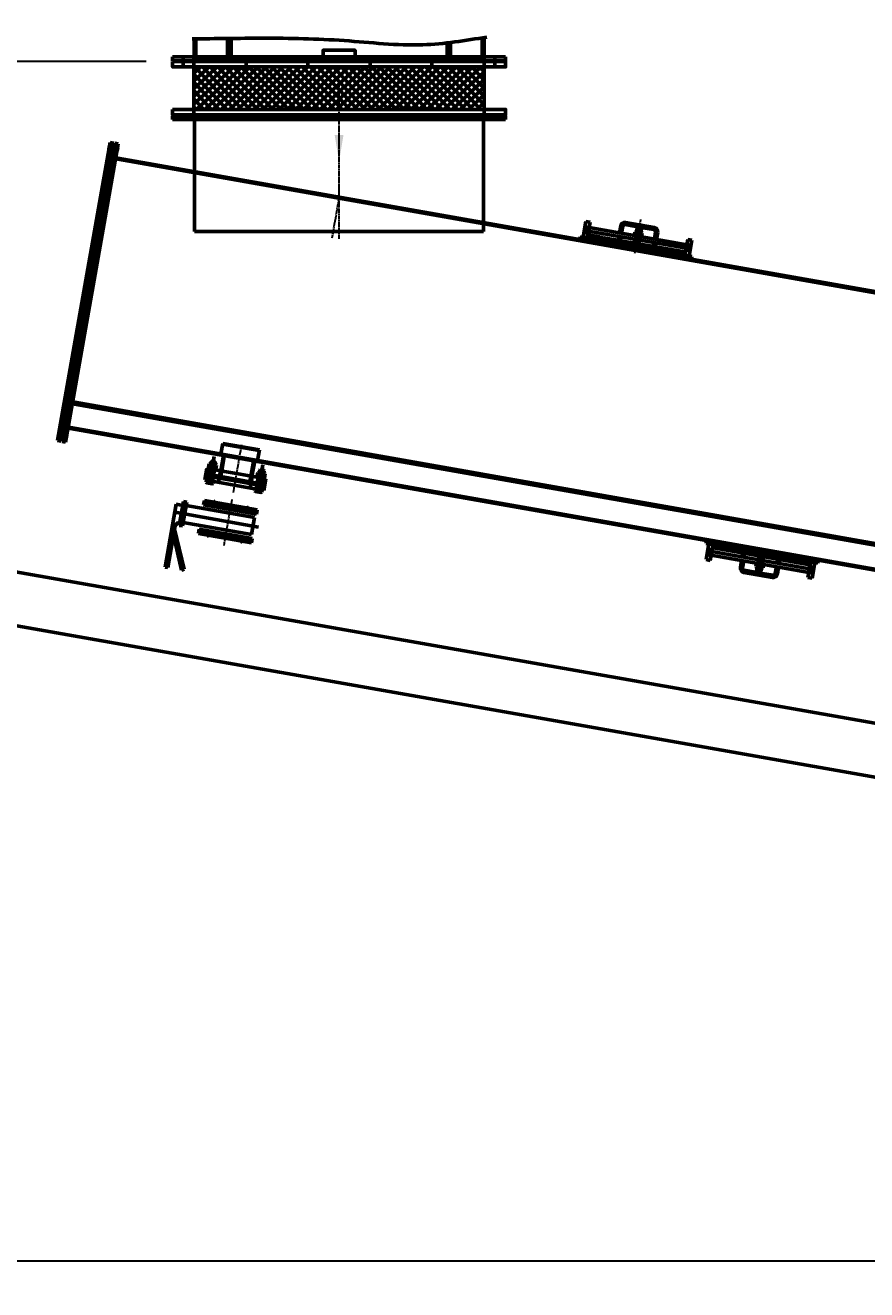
# Model space of a CAD drawing. Header units: millimetres. Extents: x -1263456 to 2767218, y -83310 to 50301.
# Drawn here: x 1086752 to 1089127, y -53810 to -50240 of the extents above; entities that cross this region are included whole.
import ezdxf

# ---------------------------------------------------------------- set-up
doc = ezdxf.new("R2010")
doc.units = ezdxf.units.MM
doc.linetypes.add('AM_ISO08W050', pattern=[18, 12, -1.5, 3, -1.5])
doc.linetypes.add('AUSGEZOGEN', pattern=[0])
doc.layers.get('Defpoints').update_dxf_attribs({"linetype": 'AUSGEZOGEN'})
for name, color, linetype, lineweight in [('AM_0', 7, 'Continuous', 50), ('AM_5', 3, 'Continuous', 25), ('AM_7', 4, 'AM_ISO08W050', 25), ('AM_8', 1, 'Continuous', 25)]:
    doc.layers.add(name, color=color, linetype=linetype, lineweight=lineweight)
doc.styles.get("Standard").update_dxf_attribs({"font": 'ISOCP.SHX', "width": 0.7})
doc.dimstyles.new('AM_ISO$0', dxfattribs={"dimtxt": 3.5, "dimasz": 3.5, "dimexe": 1, "dimexo": 1, "dimgap": 1.5, "dimtad": 1, "dimdsep": 46, "dimtxsty": 'Standard', "dimcen": 0, "dimclrd": 256, "dimclre": 256, "dimclrt": 2, "dimazin": 2, "dimtp": 0.1, "dimtm": 0.1, "dimtfac": 0.71, "dimtmove": 0, "dimatfit": 3, "dimfxl": 1, "dimlwd": -1, "dimlwe": -1, "dimarcsym": 1})

# ---------------------------------------------------------------- blocks, each defined once
blk = doc.blocks.new('A$C52475731')
at = {"layer": 'AM_0'}
h = blk.add_hatch(dxfattribs=at)
h.set_pattern_fill('_U', color=256, angle=43, style=0, pattern_type=0)
h.set_pattern_definition([(43, (-60588.5324, 9961.9685), (-0.68199836, 0.731353702), [])])
edge = h.paths.add_edge_path()
edge.add_line((454.4, 9341.8), (460.4, 9341.8))
edge.add_arc((460.4, 9340.8), 1, -90, 90, ccw=False)
edge.add_line((460.4, 9339.8), (454.4, 9339.8))
edge.add_arc((454.4, 9340.8), 1, -270, -90, ccw=False)
h = blk.add_hatch(dxfattribs=at)
h.set_pattern_fill('_U', color=256, scale=1.128, angle=133, style=0, pattern_type=0)
h.set_pattern_definition([(133, (-60588.5324, 9961.9685), (-0.824966975, -0.76929415), [])])
edge = h.paths.add_edge_path()
edge.add_line((454.4, 9341.8), (460.4, 9341.8))
edge.add_arc((460.4, 9340.8), 1, -90, 90, ccw=False)
edge.add_line((460.4, 9339.8), (454.4, 9339.8))
edge.add_arc((454.4, 9340.8), 1, -270, -90, ccw=False)
h = blk.add_hatch(dxfattribs=at)
h.set_pattern_fill('_U', color=256, angle=43, style=0, pattern_type=0)
h.set_pattern_definition([(133, (-69574.2736, 10275.7575), (0.731353702, 0.68199836), [])])
edge = h.paths.add_edge_path()
edge.add_line((492.5, 9341.8), (486.5, 9341.8))
edge.add_arc((486.5, 9340.8), 1, -270, -90)
edge.add_line((486.5, 9339.8), (492.5, 9339.8))
edge.add_arc((492.5, 9340.8), 1, -90, 90)
h = blk.add_hatch(dxfattribs=at)
h.set_pattern_fill('_U', color=256, scale=1.128, angle=133, style=0, pattern_type=0)
h.set_pattern_definition([(43, (-69574.2736, 10275.7575), (0.76929415, -0.824966975), [])])
edge = h.paths.add_edge_path()
edge.add_line((492.5, 9341.8), (486.5, 9341.8))
edge.add_arc((486.5, 9340.8), 1, -270, -90)
edge.add_line((486.5, 9339.8), (492.5, 9339.8))
edge.add_arc((492.5, 9340.8), 1, -90, 90)
h = blk.add_hatch(dxfattribs=at)
h.set_pattern_fill('ANSI37', color=256, scale=5, angle=-2, style=0)
h.set_pattern_definition([(43, (-1381184.496, 591712.53), (-10.82672397, 11.61024001), []), (133, (-1381184.496, 591712.53), (-11.61024001, -10.82672397), [])])
h.paths.add_polyline_path([(1323.4, 9324.8), (1323.4, 9204.8), (503.4, 9204.8), (503.4, 9324.8)])
h = blk.add_hatch(dxfattribs=at)
h.set_pattern_fill('_U', color=256, angle=43, style=0, pattern_type=0)
h.set_pattern_definition([(43, (-61467.9963, 9992.6801), (-0.68199836, 0.731353702), [])])
edge = h.paths.add_edge_path()
edge.add_line((1334.4, 9341.8), (1340.4, 9341.8))
edge.add_arc((1340.4, 9340.8), 1, 270, 450, ccw=False)
edge.add_line((1340.4, 9339.8), (1334.4, 9339.8))
edge.add_arc((1334.4, 9340.8), 1, 90, 270, ccw=False)
h = blk.add_hatch(dxfattribs=at)
h.set_pattern_fill('_U', color=256, scale=1.128, angle=133, style=0, pattern_type=0)
h.set_pattern_definition([(133, (-61467.9963, 9992.68), (-0.824966975, -0.76929415), [])])
edge = h.paths.add_edge_path()
edge.add_line((1334.4, 9341.8), (1340.4, 9341.8))
edge.add_arc((1340.4, 9340.8), 1, 270, 450, ccw=False)
edge.add_line((1340.4, 9339.8), (1334.4, 9339.8))
edge.add_arc((1334.4, 9340.8), 1, 90, 270, ccw=False)
h = blk.add_hatch(dxfattribs=at)
h.set_pattern_fill('_U', color=256, angle=43, style=0, pattern_type=0)
h.set_pattern_definition([(133, (-70453.7375, 10306.469), (0.731353702, 0.68199836), [])])
edge = h.paths.add_edge_path()
edge.add_line((1372.5, 9341.8), (1366.5, 9341.8))
edge.add_arc((1366.5, 9340.8), 1, 90, 270)
edge.add_line((1366.5, 9339.8), (1372.5, 9339.8))
edge.add_arc((1372.5, 9340.8), 1, 270, 450)
h = blk.add_hatch(dxfattribs=at)
h.set_pattern_fill('_U', color=256, scale=1.128, angle=133, style=0, pattern_type=0)
h.set_pattern_definition([(43, (-70453.7375, 10306.469), (0.76929415, -0.824966975), [])])
edge = h.paths.add_edge_path()
edge.add_line((1372.5, 9341.8), (1366.5, 9341.8))
edge.add_arc((1366.5, 9340.8), 1, 90, 270)
edge.add_line((1366.5, 9339.8), (1372.5, 9339.8))
edge.add_arc((1372.5, 9340.8), 1, 270, 450)
h = blk.add_hatch(color=256, dxfattribs=at)
h.paths.add_polyline_path([(1653.9, 8838), (1649, 8838.8), (1648.1, 8833.9)])
h.paths.add_polyline_path([(1658.9, 8837.1), (1653.9, 8838), (1658, 8832.2)])
h = blk.add_hatch(color=256, dxfattribs=at)
h.paths.add_polyline_path([(1752.4, 8820.6), (1747.5, 8821.5), (1746.6, 8816.5)])
h.paths.add_polyline_path([(1757.3, 8819.7), (1752.4, 8820.6), (1756.5, 8814.8)])
h = blk.add_hatch(color=256, dxfattribs=at)
h.paths.add_polyline_path([(1850.9, 8803.2), (1855.8, 8802.4), (1854.9, 8797.4)])
h.paths.add_polyline_path([(1846, 8804.1), (1850.9, 8803.2), (1845.1, 8799.2)])
for points in [[(564.7, 8099.7), (563.9, 8095.3), (559.5, 8096.1)], [(652.3, 8084.2), (651.6, 8079.8), (655.9, 8079.1)], [(546.8, 7998.3), (547.5, 8002.7), (543.2, 8003.4)], [(634.5, 7982.8), (635.2, 7987.2), (639.6, 7986.4)]]:
    blk.add_hatch(color=256, dxfattribs=at).paths.add_polyline_path(points)
h = blk.add_hatch(color=256, dxfattribs=at)
h.paths.add_polyline_path([(2008, 7966.3), (2003, 7967.2), (2003.9, 7972.1)])
h.paths.add_polyline_path([(2012.9, 7965.5), (2008, 7966.3), (2013.7, 7970.4)])
h = blk.add_hatch(color=256, dxfattribs=at)
h.paths.add_polyline_path([(2106.4, 7949), (2101.5, 7949.8), (2102.4, 7954.8)])
h.paths.add_polyline_path([(2111.4, 7948.1), (2106.4, 7949), (2112.2, 7953)])
h = blk.add_hatch(color=256, dxfattribs=at)
h.paths.add_polyline_path([(2204.9, 7931.6), (2209.8, 7930.7), (2210.7, 7935.7)])
h.paths.add_polyline_path([(2200, 7932.5), (2204.9, 7931.6), (2200.9, 7937.4)])
for p, q in [((504.4, 9403.9, -22.8), (504.4, 9353.8, -22.8)), ((509.4, 9404, -22.8), (509.4, 9353.8, -22.8)), ((598.4, 9405.2, -22.8), (598.4, 9353.8, -22.8)), ((608.4, 9405.3, -22.8), (608.4, 9353.8, -22.8)), ((1218.4, 9392.7, -22.8), (1218.4, 9353.8, -22.8)), ((1228.4, 9393.9, -22.8), (1228.4, 9353.8, -22.8)), ((1317.5, 9407.2, -22.8), (1317.5, 9353.8, -22.8)), ((1322.5, 9408, -22.8), (1322.5, 9353.8, -22.8)), ((1383.4, 9353.8, -22.8), (443.4, 9353.8, -22.8)), ((443.4, 9341.8, -22.8), (443.4, 9353.8, -22.8)), ((473.4, 9353.8, -22.8), (473.4, 9324.8, -22.8)), ((503.4, 9341.8, -22.8), (503.4, 9353.8, -22.8)), ((504.4, 9346.8, -22.8), (504.4, 9353.8, -22.8)), ((509.4, 9346.8, -22.8), (509.4, 9353.8, -22.8)), ((651.4, 9353.8, -22.8), (651.4, 9324.8, -22.8)), ((825.4, 9353.8, -22.8), (825.4, 9324.8, -22.8)), ((1001.4, 9353.8, -22.8), (1001.4, 9324.8, -22.8)), ((1175.4, 9353.8, -22.8), (1175.4, 9324.8, -22.8)), ((1317.5, 9346.8, -22.8), (1317.5, 9353.8, -22.8)), ((1322.5, 9346.8, -22.8), (1322.5, 9353.8, -22.8)), ((1323.4, 9341.8, -22.8), (1323.4, 9353.8, -22.8)), ((1353.4, 9353.8, -22.8), (1353.4, 9324.8, -22.8)), ((1383.4, 9341.8, -22.8), (1383.4, 9353.8, -22.8)), ((1383.4, 9341.8, -22.8), (443.4, 9341.8, -22.8)), ((1383.4, 9340.8, -22.8), (443.4, 9340.8, -22.8)), ((503.4, 9339.8, -22.8), (503.4, 9189.8, -22.8)), ((913.4, 9346.8, -22.8), (504.4, 9346.8, -22.8)), ((1322.5, 9346.8, -22.8), (913.4, 9346.8, -22.8)), ((1323.4, 9339.8, -22.8), (1323.4, 9189.8, -22.8)), ((443.4, 9186.8, 0.1), (1383.4, 9186.8, 0.1)), ((443.4, 9186.8, 0.1), (443.4, 9176.8, 0.1)), ((1383.4, 9176.8, 0.1), (443.4, 9176.8, 0.1)), ((505.4, 9186.8, 0.1), (505.4, 8860.6, 0.1)), ((1321.4, 9186.8, 0.1), (1321.4, 8870.6, 0.1)), ((1383.4, 9186.8, 0.1), (1383.4, 9176.8, 0.1)), ((119, 8269.9, 0.1), (267.4, 9111.9, 0.1)), ((128.8, 8268.1, 0.1), (277.3, 9110.1, 0.1)), ((131.8, 8267.6, 0.1), (280.2, 9109.6, 0.1)), ((141.6, 8265.9, 0.1), (290.1, 9107.9, 0.1)), ((277.3, 9110.1, 0.1), (267.4, 9111.9, 0.1)), ((290.1, 9107.9, 0.1), (280.2, 9109.6, 0.1)), ((259.9, 9098, 0.1), (292.4, 9092.2, 0.1)), ((272.7, 9067.1, 0.1), (2734.8, 8633, 0.1)), ((273.3, 9070.2, 0.1), (2735.3, 8636.1, 0.1)), ((1602.2, 8844, 0.1), (1610, 8888.4, 0.1)), ((1621.8, 8886.3, 0.1), (1610, 8888.4, 0.1)), ((1321.4, 8860.6, 0.1), (505.4, 8860.6, 0.1)), ((1321.4, 8870.6, 0.1), (1321.4, 8860.6, 0.1)), ((1604.8, 8858.8, 0.1), (1616.6, 8856.7, 0.1)), ((1608.4, 8873.4, 0.1), (1606.7, 8863.6, 0.1)), ((1617.5, 8861.6, 0.1), (1606.7, 8863.6, 0.1)), ((1607.4, 8873.6, 0.1), (1619.2, 8871.5, 0.1)), ((1607.4, 8873.6, 0.1), (1619.2, 8871.5, 0.1)), ((1616.6, 8856.7, 0.1), (1614, 8842, 0.1)), ((1617.5, 8861.6, 0.1), (1616.6, 8856.7, 0.1)), ((1619.2, 8871.5, 0.1), (1617.5, 8861.6, 0.1)), ((1893.2, 8813, 0.1), (1617.5, 8861.6, 0.1)), ((1619.2, 8871.5, 0.1), (1621.8, 8886.3, 0.1)), ((1619.2, 8871.5, 0.1), (1895, 8822.9, 0.1)), ((1708.4, 8876.1, 0.1), (1704.9, 8856.4, 0.1)), ((1711.3, 8875.6, 0.1), (1707.9, 8855.9, 0.1)), ((1714.3, 8875, 0.1), (1710.8, 8855.3, 0.1)), ((1751.4, 8874.6, 0.1), (1721.2, 8879.9, 0.1)), ((1751.9, 8877.5, 0.1), (1721.8, 8882.9, 0.1)), ((1803, 8871.6, 0.1), (1722.3, 8885.8, 0.1)), ((1748.6, 8858.8, 0.1), (1747, 8849.8, 0.1)), ((1748.6, 8858.8, 0.1), (1750.1, 8859.4, 0.1)), ((1763.2, 8881.5, 0.1), (1750, 8806.7, 0.1)), ((1767.8, 8856.3, 0.1), (1750.1, 8859.4, 0.1)), ((1752.1, 8878.4, 0.1), (1751, 8872.6, 0.1)), ((1751, 8872.6, 0.1), (1755.4, 8871.9, 0.1)), ((1752.1, 8878.4, 0.1), (1755, 8879.5, 0.1)), ((1753.7, 8857.9, 0.1), (1752.1, 8848.9, 0.1)), ((1755.1, 8870.1, 0.1), (1753.1, 8858.9, 0.1)), ((1756.1, 8870, 0.1), (1754.1, 8858.7, 0.1)), ((1770.1, 8876.9, 0.1), (1755, 8879.5, 0.1)), ((1755.1, 8870.1, 0.1), (1755.4, 8871.9, 0.1)), ((1755.1, 8870.1, 0.1), (1766.9, 8868.1, 0.1)), ((1755.4, 8871.9, 0.1), (1767.2, 8869.8, 0.1)), ((1767.2, 8869.8, 0.1), (1755.4, 8871.9, 0.1)), ((1756.1, 8870, 0.1), (1755.4, 8871.9, 0.1)), ((1757.2, 8877.5, 0.1), (1756.1, 8871.7, 0.1)), ((1764, 8856.1, 0.1), (1762.4, 8847.1, 0.1)), ((1765.8, 8868.2, 0.1), (1763.8, 8857, 0.1)), ((1766.9, 8868.1, 0.1), (1764.9, 8856.8, 0.1)), ((1765.8, 8868.2, 0.1), (1767.2, 8869.8, 0.1)), ((1767.4, 8875.7, 0.1), (1766.4, 8869.9, 0.1)), ((1766.9, 8868.1, 0.1), (1767.2, 8869.8, 0.1)), ((1767.2, 8869.8, 0.1), (1771.5, 8869, 0.1)), ((1769.1, 8855.2, 0.1), (1767.5, 8846.2, 0.1)), ((1769.1, 8855.2, 0.1), (1767.8, 8856.3, 0.1)), ((1772.5, 8874.8, 0.1), (1770.1, 8876.9, 0.1)), ((1772.5, 8874.8, 0.1), (1771.5, 8869, 0.1)), ((1802, 8865.7, 0.1), (1771.8, 8871, 0.1)), ((1802.5, 8868.6, 0.1), (1772.4, 8873.9, 0.1)), ((1803.4, 8839, 0.1), (1806.9, 8858.7, 0.1)), ((1806.3, 8838.5, 0.1), (1809.8, 8858.2, 0.1)), ((1809.3, 8838, 0.1), (1812.8, 8857.7, 0.1)), ((1913, 8781.1, 0.1), (1588, 8838.4, 0.1)), ((1592.9, 8837.5, 0.1), (1594.3, 8845.4, 0.1)), ((1647.1, 8828, 0.1), (1592.9, 8837.5, 0.1)), ((1594.3, 8845.4, 0.1), (1614, 8842, 0.1)), ((1628.8, 8839.3, 0.1), (1614, 8842, 0.1)), ((1616.5, 8844.6, 0.1), (1616, 8841.6, 0.1)), ((1616.4, 8843.7, 0.1), (1617.3, 8844.4, 0.1)), ((1618.3, 8841.2, 0.1), (1616.4, 8844, 0.1)), ((1616.5, 8844.6, 0.1), (1617.5, 8850.5, 0.1)), ((1616.5, 8844.6, 0.1), (1629.3, 8842.3, 0.1)), ((1658.9, 8837.1, 0.1), (1616.5, 8844.6, 0.1)), ((1617.5, 8850.5, 0.1), (1649.1, 8844.9, 0.1)), ((1618.3, 8841.2, 0.1), (1621.8, 8843.6, 0.1)), ((1622.8, 8840.4, 0.1), (1620.3, 8843.9, 0.1)), ((1622.7, 8840.4, 0.1), (1626.2, 8842.8, 0.1)), ((1627.2, 8839.6, 0.1), (1624.7, 8843.1, 0.1)), ((1626.4, 8831.6, 0.1), (1625.9, 8828.5, 0.1)), ((1627.1, 8839.6, 0.1), (1629.1, 8841, 0.1)), ((1628.8, 8839.3, 0.1), (1627.4, 8831.5, 0.1)), ((1629.3, 8842.3, 0.1), (1628.8, 8839.3, 0.1)), ((1629.3, 8842.2, 0.1), (1629.2, 8842.3, 0.1)), ((1629.3, 8842.3, 0.1), (1649, 8838.8, 0.1)), ((1631.3, 8842, 0.1), (1630.4, 8837, 0.1)), ((1630.4, 8837, 0.1), (1872.7, 8794.3, 0.1)), ((1656.9, 8826.3, 0.1), (1647.1, 8828, 0.1)), ((1649, 8838.8, 0.1), (1648.1, 8833.9, 0.1)), ((1648.1, 8833.9, 0.1), (1653.9, 8838, 0.1)), ((1649.1, 8844.9, 0.1), (1650, 8844.7, 0.1)), ((1650, 8844.7, 0.1), (1659.9, 8843, 0.1)), ((1653.9, 8838, 0.1), (1658, 8832.2, 0.1)), ((1913, 8781.1, 0.1), (1656.9, 8826.3, 0.1)), ((1908.1, 8782, 0.1), (1656.9, 8826.3, 0.1)), ((1658.9, 8837.1, 0.1), (1658, 8832.2, 0.1)), ((1888.3, 8796.6, 0.1), (1658.9, 8837.1, 0.1)), ((1658.9, 8837.1, 0.1), (1888.3, 8796.6, 0.1)), ((1659.9, 8843, 0.1), (1660.9, 8842.8, 0.1)), ((1660.9, 8842.8, 0.1), (1889.4, 8802.5, 0.1)), ((1699.8, 8836, 0.1), (1700.3, 8835.9, 0.1)), ((1703.2, 8846.5, 0.1), (1701.3, 8835.7, 0.1)), ((1701.3, 8835.7, 0.1), (1707.2, 8834.7, 0.1)), ((1706.1, 8846, 0.1), (1703.7, 8832.3, 0.1)), ((1709.1, 8845.5, 0.1), (1707.2, 8834.7, 0.1)), ((1708.6, 8834.4, 0.1), (1708.2, 8834.5, 0.1)), ((1747.5, 8821.5, 0.1), (1746.6, 8816.5, 0.1)), ((1746.6, 8816.5, 0.1), (1752.4, 8820.6, 0.1)), ((1747, 8849.8, 0.1), (1748.2, 8848.7, 0.1)), ((1751.2, 8848.2, 0.1), (1747.7, 8828.6, 0.1)), ((1747.7, 8828.6, 0.1), (1759.5, 8826.5, 0.1)), ((1748.6, 8827.4, 0.1), (1747.7, 8828.6, 0.1)), ((1766, 8845.6, 0.1), (1748.2, 8848.7, 0.1)), ((1752.2, 8848, 0.1), (1748.6, 8827.4, 0.1)), ((1748.6, 8827.4, 0.1), (1758.3, 8825.6, 0.1)), ((1750.7, 8848.3, 0.1), (1749, 8838.5, 0.1)), ((1750.4, 8838.2, 0.1), (1749.5, 8838.4, 0.1)), ((1760.3, 8836.5, 0.1), (1750.4, 8838.2, 0.1)), ((1752.4, 8820.6, 0.1), (1756.5, 8814.8, 0.1)), ((1757.3, 8819.7, 0.1), (1756.5, 8814.8, 0.1)), ((1761.9, 8846.3, 0.1), (1758.3, 8825.6, 0.1)), ((1759.5, 8826.5, 0.1), (1758.3, 8825.6, 0.1)), ((1763, 8846.1, 0.1), (1759.5, 8826.5, 0.1)), ((1761.3, 8836.3, 0.1), (1760.3, 8836.5, 0.1)), ((1763.5, 8846.1, 0.1), (1761.8, 8836.2, 0.1)), ((1767.5, 8846.2, 0.1), (1766, 8845.6, 0.1)), ((1798.3, 8818.6, 0.1), (1798.8, 8818.5, 0.1)), ((1799.7, 8818.3, 0.1), (1801.6, 8829.2, 0.1)), ((1799.7, 8818.3, 0.1), (1805.6, 8817.3, 0.1)), ((1805.6, 8817.3, 0.1), (1799.7, 8818.3, 0.1)), ((1802.3, 8815.3, 0.1), (1804.6, 8828.7, 0.1)), ((1805.6, 8817.3, 0.1), (1807.6, 8828.1, 0.1)), ((1807.1, 8817, 0.1), (1806.6, 8817.1, 0.1)), ((1895, 8822.9, 0.1), (1893.2, 8813, 0.1)), ((1895, 8822.9, 0.1), (1897.6, 8837.6, 0.1)), ((1895, 8822.9, 0.1), (1906.8, 8820.8, 0.1)), ((1895, 8822.9, 0.1), (1906.8, 8820.8, 0.1)), ((1897.6, 8837.6, 0.1), (1909.4, 8835.6, 0.1)), ((1901.6, 8791.2, 0.1), (1909.4, 8835.6, 0.1)), ((1905.8, 8821, 0.1), (1904.1, 8811.1, 0.1)), ((1846, 8804.1, 0.1), (1845.1, 8799.2, 0.1)), ((1850.9, 8803.2, 0.1), (1845.1, 8799.2, 0.1)), ((1847, 8810, 0.1), (1846, 8810.2, 0.1)), ((1847, 8810, 0.1), (1846, 8810.2, 0.1)), ((1856.9, 8808.3, 0.1), (1847, 8810, 0.1)), ((1856.9, 8808.3, 0.1), (1847, 8810, 0.1)), ((1854.9, 8797.4, 0.1), (1850.9, 8803.2, 0.1)), ((1855.8, 8802.4, 0.1), (1854.9, 8797.4, 0.1)), ((1857.8, 8808.1, 0.1), (1856.9, 8808.3, 0.1)), ((1857.8, 8808.1, 0.1), (1856.9, 8808.3, 0.1)), ((1872.7, 8794.3, 0.1), (1873.5, 8799.2, 0.1)), ((1875, 8795.9, 0.1), (1873.6, 8788.1, 0.1)), ((1874.6, 8787.9, 0.1), (1874, 8784.8, 0.1)), ((1875.5, 8798.9, 0.1), (1875, 8795.9, 0.1)), ((1909.5, 8789.9, 0.1), (1875, 8795.9, 0.1)), ((1875.2, 8797, 0.1), (1877.4, 8798.5, 0.1)), ((1888.3, 8796.6, 0.1), (1875.5, 8798.9, 0.1)), ((1878.4, 8795.3, 0.1), (1876, 8798.8, 0.1)), ((1878.4, 8795.3, 0.1), (1881.9, 8797.8, 0.1)), ((1882.8, 8794.5, 0.1), (1880.4, 8798, 0.1)), ((1882.8, 8794.6, 0.1), (1886.3, 8797, 0.1)), ((1887.3, 8793.8, 0.1), (1884.8, 8797.2, 0.1)), ((1887.2, 8793.8, 0.1), (1887.9, 8794.2, 0.1)), ((1888.3, 8796.6, 0.1), (1887.8, 8793.7, 0.1)), ((1889.4, 8802.5, 0.1), (1888.3, 8796.6, 0.1)), ((1889.8, 8793.3, 0.1), (1892.4, 8808.1, 0.1)), ((1892.4, 8808.1, 0.1), (1893.2, 8813, 0.1)), ((1892.4, 8808.1, 0.1), (1904.2, 8806, 0.1)), ((1904.1, 8811.1, 0.1), (1893.2, 8813, 0.1)), ((1908.1, 8782, 0.1), (1909.5, 8789.9, 0.1)), ((2612.9, 7941.8, 0.1), (150.9, 8375.9, 0.1)), ((2613.8, 7946.7, 0.1), (151.7, 8380.9, 0.1)), ((116.6, 8285.5, 0.1), (149.1, 8279.8, 0.1)), ((138.7, 8307.1, 0.1), (1029.8, 8150, 0.1)), ((139.3, 8310.2, 0.1), (2601.3, 7876.1, 0.1)), ((119, 8269.9, 0.1), (128.8, 8268.1, 0.1)), ((141.6, 8265.9, 0.1), (131.8, 8267.6, 0.1)), ((580.1, 8232.4, 0.1), (585.3, 8261.9, 0.1)), ((584.9, 8260, 0.1), (688.1, 8241.8, 0.1)), ((585.3, 8261.9, 0.1), (688.5, 8243.7, 0.1)), ((547.1, 8145.2, 0.1), (561.2, 8225.4, 0.1)), ((551.4, 8204.5, 0.1), (552.5, 8210.6, 0.1)), ((552.5, 8204.3, 0.1), (553.8, 8211.5, 0.1)), ((552.5, 8210.6, 0.1), (553.8, 8211.5, 0.1)), ((564.3, 8208.5, 0.1), (552.5, 8210.6, 0.1)), ((563.5, 8209.8, 0.1), (553.8, 8211.5, 0.1)), ((562.2, 8202.6, 0.1), (563.5, 8209.8, 0.1)), ((563.5, 8209.8, 0.1), (564.3, 8208.5, 0.1)), ((587.1, 8228.1, 0.1), (579.4, 8184.6, 0.1)), ((579.5, 8168.4, 0.1), (590.4, 8230.6, 0.1)), ((586.6, 8231.2, 0.1), (586.1, 8228.2, 0.1)), ((587.6, 8231.1, 0.1), (587.2, 8228.6, 0.1)), ((661.9, 8153.8, 0.1), (672.9, 8216, 0.1)), ((675.2, 8212.5, 0.1), (667.5, 8169.1, 0.1)), ((675.7, 8215.5, 0.1), (675.2, 8212.7, 0.1)), ((676.7, 8215.3, 0.1), (676.2, 8212.3, 0.1)), ((683.3, 8214.2, 0.1), (688.5, 8243.7, 0.1)), ((540, 8191.6, 0.1), (534.3, 8159.1, 0.1)), ((537.2, 8175.8, 0.1), (545.1, 8174.4, 0.1)), ((540, 8191.6, 0.1), (623.5, 8176.9, 0.1)), ((542.2, 8157.7, 0.1), (547.9, 8190.2, 0.1)), ((543.3, 8192.9, 0.1), (543, 8191, 0.1)), ((543, 8191, 0.1), (548.9, 8190, 0.1)), ((543.3, 8192.9, 0.1), (544, 8193.4, 0.1)), ((549.2, 8191.9, 0.1), (543.3, 8192.9, 0.1)), ((543.4, 8159.2, 0.1), (549.3, 8192.5, 0.1)), ((546.4, 8193, 0.1), (544, 8193.4, 0.1)), ((544.5, 8159, 0.1), (550.4, 8192.3, 0.1)), ((545.1, 8194, 0.1), (547, 8204.5, 0.1)), ((545.1, 8194, 0.1), (546.4, 8193, 0.1)), ((564.1, 8189.9, 0.1), (546.4, 8193, 0.1)), ((547, 8204.5, 0.1), (548.5, 8205, 0.1)), ((566.2, 8201.9, 0.1), (548.5, 8205, 0.1)), ((550.2, 8193.1, 0.1), (552.1, 8203.5, 0.1)), ((554.2, 8157.3, 0.1), (560.1, 8190.6, 0.1)), ((555.3, 8157.1, 0.1), (561.1, 8190.4, 0.1)), ((555.9, 8155.2, 0.1), (561.7, 8187.7, 0.1)), ((562.5, 8205.4, 0.1), (556.9, 8173.4, 0.1)), ((560.5, 8191.3, 0.1), (562.3, 8201.7, 0.1)), ((560.7, 8187.9, 0.1), (566.6, 8186.9, 0.1)), ((566.9, 8188.8, 0.1), (561, 8189.8, 0.1)), ((563.2, 8202.4, 0.1), (564.3, 8208.5, 0.1)), ((565.6, 8190.4, 0.1), (564.1, 8189.9, 0.1)), ((566.4, 8189.4, 0.1), (564.1, 8189.9, 0.1)), ((565.6, 8190.4, 0.1), (567.4, 8200.8, 0.1)), ((567.4, 8200.8, 0.1), (566.2, 8201.9, 0.1)), ((566.9, 8188.8, 0.1), (566.4, 8189.4, 0.1)), ((566.6, 8186.9, 0.1), (566.9, 8188.8, 0.1)), ((579, 8184.7, 0.1), (573.3, 8152.2, 0.1)), ((579.4, 8184.6, 0.1), (576.6, 8168.9, 0.1)), ((706.9, 8162.1, 0.1), (623.5, 8176.9, 0.1)), ((682.5, 8169.8, 0.1), (684.3, 8180.2, 0.1)), ((684.3, 8180.2, 0.1), (685.9, 8180.8, 0.1)), ((684.5, 8121, 0.1), (698.6, 8201.2, 0.1)), ((690.5, 8182.8, 0.1), (684.9, 8150.8, 0.1)), ((685.9, 8180.8, 0.1), (703.6, 8177.7, 0.1)), ((687.6, 8168.9, 0.1), (689.5, 8179.3, 0.1)), ((688.8, 8180.3, 0.1), (689.9, 8186.4, 0.1)), ((689.9, 8180.1, 0.1), (691.1, 8187.3, 0.1)), ((691.1, 8187.3, 0.1), (689.9, 8186.4, 0.1)), ((689.9, 8186.4, 0.1), (701.7, 8184.3, 0.1)), ((690, 8152.4, 0.1), (697.3, 8194, 0.1)), ((691.1, 8187.3, 0.1), (700.8, 8185.5, 0.1)), ((697.9, 8167.1, 0.1), (699.7, 8177.5, 0.1)), ((699.6, 8178.4, 0.1), (700.8, 8185.5, 0.1)), ((700.6, 8178.2, 0.1), (701.7, 8184.3, 0.1)), ((701.7, 8184.3, 0.1), (700.8, 8185.5, 0.1)), ((703, 8166.2, 0.1), (704.8, 8176.6, 0.1)), ((704.8, 8176.6, 0.1), (703.6, 8177.7, 0.1)), ((534.3, 8159.1, 0.1), (617.7, 8144.4, 0.1)), ((536.4, 8170.9, 0.1), (544.2, 8169.5, 0.1)), ((537.8, 8152.4, 0.1), (538.8, 8158.3, 0.1)), ((537.8, 8152.4, 0.1), (540.2, 8150.4, 0.1)), ((543.1, 8157.5, 0.1), (538.8, 8158.3, 0.1)), ((540.2, 8150.4, 0.1), (555.3, 8147.8, 0.1)), ((542.9, 8151.5, 0.1), (543.9, 8157.4, 0.1)), ((543.4, 8159.2, 0.1), (543.1, 8157.5, 0.1)), ((544.5, 8159, 0.1), (543.1, 8157.5, 0.1)), ((555, 8155.4, 0.1), (543.1, 8157.5, 0.1)), ((543.1, 8157.5, 0.1), (555, 8155.4, 0.1)), ((555.3, 8157.1, 0.1), (543.4, 8159.2, 0.1)), ((553.1, 8149.7, 0.1), (554.2, 8155.6, 0.1)), ((554.2, 8157.3, 0.1), (555, 8155.4, 0.1)), ((555.3, 8157.1, 0.1), (555, 8155.4, 0.1)), ((559.3, 8154.7, 0.1), (555, 8155.4, 0.1)), ((558.3, 8148.8, 0.1), (555.3, 8147.8, 0.1)), ((558, 8167.1, 0.1), (619.8, 8156.2, 0.1)), ((558.3, 8148.8, 0.1), (559.3, 8154.7, 0.1)), ((558.9, 8172, 0.1), (620.7, 8161.1, 0.1)), ((701.2, 8129.6, 0.1), (617.7, 8144.4, 0.1)), ((681.6, 8145.3, 0.1), (619.8, 8156.2, 0.1)), ((682.5, 8150.2, 0.1), (620.7, 8161.1, 0.1)), ((667.9, 8169, 0.1), (662.2, 8136.5, 0.1)), ((667.5, 8169.1, 0.1), (664.8, 8153.3, 0.1)), ((679.5, 8133.5, 0.1), (685.3, 8166, 0.1)), ((680.3, 8166.8, 0.1), (680.7, 8168.7, 0.1)), ((686.3, 8165.8, 0.1), (680.3, 8166.8, 0.1)), ((680.7, 8168.7, 0.1), (681.4, 8169.2, 0.1)), ((680.7, 8168.7, 0.1), (686.6, 8167.7, 0.1)), ((680.8, 8135, 0.1), (686.7, 8168.2, 0.1)), ((681.4, 8169.2, 0.1), (683.7, 8168.8, 0.1)), ((681.9, 8134.8, 0.1), (687.7, 8168.1, 0.1)), ((681.9, 8131.8, 0.1), (702.1, 8146, 0.1)), ((682.5, 8169.8, 0.1), (683.7, 8168.8, 0.1)), ((683.7, 8168.8, 0.1), (701.5, 8165.6, 0.1)), ((684.9, 8149, 0.1), (699.1, 8128.7, 0.1)), ((691.6, 8133.1, 0.1), (697.4, 8166.3, 0.1)), ((692.6, 8132.9, 0.1), (698.5, 8166.2, 0.1)), ((693.3, 8131, 0.1), (699.1, 8163.5, 0.1)), ((703.3, 8141.5, 0.1), (695.4, 8142.8, 0.1)), ((704.2, 8146.4, 0.1), (696.3, 8147.8, 0.1)), ((704, 8162.7, 0.1), (698.1, 8163.7, 0.1)), ((698.4, 8165.6, 0.1), (704.3, 8164.5, 0.1)), ((706.9, 8162.1, 0.1), (701.2, 8129.6, 0.1)), ((703, 8166.2, 0.1), (701.5, 8165.6, 0.1)), ((701.5, 8165.6, 0.1), (703.8, 8165.2, 0.1)), ((704.3, 8164.5, 0.1), (703.8, 8165.2, 0.1)), ((704.3, 8164.5, 0.1), (704, 8162.7, 0.1)), ((1029.8, 8150, 0.1), (2600.7, 7873, 0.1)), ((542.1, 8102.8, 0.1), (538.8, 8083.7, 0.1)), ((675.2, 8128.2, 0.1), (676.2, 8134, 0.1)), ((675.2, 8128.2, 0.1), (677.6, 8126.2, 0.1)), ((676.2, 8134, 0.1), (680.5, 8133.3, 0.1)), ((676.2, 8134, 0.1), (680.5, 8133.3, 0.1)), ((692.7, 8123.5, 0.1), (677.6, 8126.2, 0.1)), ((680.3, 8127.3, 0.1), (681.3, 8133.1, 0.1)), ((680.8, 8135, 0.1), (680.5, 8133.3, 0.1)), ((681.9, 8134.8, 0.1), (680.5, 8133.3, 0.1)), ((680.5, 8133.3, 0.1), (692.3, 8131.2, 0.1)), ((692.3, 8131.2, 0.1), (680.5, 8133.3, 0.1)), ((680.5, 8133.3, 0.1), (692.3, 8131.2, 0.1)), ((692.3, 8131.2, 0.1), (680.5, 8133.3, 0.1)), ((680.8, 8135, 0.1), (692.6, 8132.9, 0.1)), ((690.5, 8125.5, 0.1), (691.6, 8131.3, 0.1)), ((691.6, 8133.1, 0.1), (692.3, 8131.2, 0.1)), ((692.6, 8132.9, 0.1), (692.3, 8131.2, 0.1)), ((692.3, 8131.2, 0.1), (696.7, 8130.4, 0.1)), ((692.3, 8131.2, 0.1), (696.7, 8130.4, 0.1)), ((695.6, 8124.6, 0.1), (692.7, 8123.5, 0.1)), ((695.6, 8124.6, 0.1), (696.7, 8130.4, 0.1)), ((422.3, 7912.8, 0.1), (453.6, 8090.1, 0.1)), ((686.4, 8025.9, 0.1), (444.8, 8068.5, 0.1)), ((453.6, 8090.1, 0.1), (472.3, 8086.8, 0.1)), ((474.3, 8098, 0.1), (462.4, 8030.8, 0.1)), ((483.6, 8096.4, 0.1), (471.7, 8029.1, 0.1)), ((474.3, 8098, 0.1), (483.6, 8096.4, 0.1)), ((674.7, 8053.1, 0.1), (482, 8087, 0.1)), ((533.1, 8100.7, 0.1), (531, 8088.8, 0.1)), ((531, 8088.8, 0.1), (680.2, 8062.5, 0.1)), ((532.1, 8094.7, 0.1), (681.3, 8068.4, 0.1)), ((533.1, 8100.7, 0.1), (682.4, 8074.4, 0.1)), ((564.7, 8099.7, 0.1), (559.5, 8096.1, 0.1)), ((651.6, 8079.8, 0.1), (563.9, 8095.3, 0.1)), ((652.3, 8084.2, 0.1), (655.9, 8079.1, 0.1)), ((674.6, 8079.5, 0.1), (671.2, 8060.4, 0.1)), ((682.4, 8074.4, 0.1), (680.2, 8062.5, 0.1)), ((666.1, 8004.5, 0.1), (473.4, 8038.5, 0.1)), ((666.1, 8004.5, 0.1), (674.7, 8053.1, 0.1)), ((429.8, 7911.5, 0.1), (449.8, 8024.9, 0.1)), ((446.1, 8003.8, 0.1), (468.7, 7904.6, 0.1)), ((448.9, 8020, 0.1), (475.9, 7906.9, 0.1)), ((471.7, 8029.1, 0.1), (462.4, 8030.8, 0.1)), ((516.8, 8008.1, 0.1), (518.9, 8020.1, 0.1)), ((516.8, 8008.1, 0.1), (666, 7981.8, 0.1)), ((517.8, 8014.1, 0.1), (667.1, 7987.8, 0.1)), ((518.9, 8020.1, 0.1), (668.1, 7993.7, 0.1)), ((527.9, 8022.1, 0.1), (524.6, 8003.1, 0.1)), ((546.8, 7998.3, 0.1), (543.2, 8003.4, 0.1)), ((660.3, 7998.8, 0.1), (657, 7979.7, 0.1)), ((634.5, 7982.8, 0.1), (639.6, 7986.4, 0.1)), ((666, 7981.8, 0.1), (668.1, 7993.7, 0.1)), ((2270.8, 7931.2, 0.1), (1945.8, 7988.5, 0.1)), ((1950.8, 7987.6, 0.1), (1949.4, 7979.7, 0.1)), ((1949.4, 7979.7, 0.1), (1969.1, 7976.2, 0.1)), ((1957.3, 7978.3, 0.1), (1949.4, 7934, 0.1)), ((2004.9, 7978, 0.1), (1950.8, 7987.6, 0.1)), ((1954.7, 7963.6, 0.1), (1966.5, 7961.5, 0.1)), ((1965.6, 7956.5, 0.1), (1966.5, 7961.5, 0.1)), ((1966.5, 7961.5, 0.1), (1969.1, 7976.2, 0.1)), ((1983.9, 7973.6, 0.1), (1969.1, 7976.2, 0.1)), ((1970.5, 7972.9, 0.1), (1969.5, 7967, 0.1)), ((1969.5, 7967, 0.1), (2001, 7961.5, 0.1)), ((1970.5, 7972.9, 0.1), (1971.1, 7975.9, 0.1)), ((1970.5, 7973, 0.1), (1973.2, 7975.5, 0.1)), ((1970.5, 7972.9, 0.1), (1983.3, 7970.7, 0.1)), ((2012.9, 7965.5, 0.1), (1970.5, 7972.9, 0.1)), ((1975.7, 7972, 0.1), (1972.3, 7975.7, 0.1)), ((1974.4, 7972.3, 0.1), (1977.1, 7974.8, 0.1)), ((1980.9, 7971.1, 0.1), (1977.5, 7974.8, 0.1)), ((1978.3, 7971.6, 0.1), (1981.1, 7974.1, 0.1)), ((1982.2, 7970.9, 0.1), (1983.6, 7972.1, 0.1)), ((1983.7, 7972.7, 0.1), (1982.7, 7973.8, 0.1)), ((1983.3, 7970.7, 0.1), (1983.9, 7973.6, 0.1)), ((1983.3, 7970.7, 0.1), (2003, 7967.2, 0.1)), ((1983.9, 7973.6, 0.1), (1985.2, 7981.5, 0.1)), ((1984.3, 7981.7, 0.1), (1984.8, 7984.8, 0.1)), ((1984.3, 7981.7, 0.1), (1984.8, 7984.7, 0.1)), ((1985.3, 7970.3, 0.1), (1986.2, 7975.3, 0.1)), ((1986.2, 7975.3, 0.1), (2228.4, 7932.5, 0.1)), ((2001, 7961.5, 0.1), (2002, 7961.3, 0.1)), ((2002, 7961.3, 0.1), (2011.8, 7959.6, 0.1)), ((2003, 7967.2, 0.1), (2003.9, 7972.1, 0.1)), ((2003.9, 7972.1, 0.1), (2008, 7966.3, 0.1)), ((2014.8, 7976.3, 0.1), (2004.9, 7978, 0.1)), ((2014.8, 7976.3, 0.1), (2004.9, 7978, 0.1)), ((2014.8, 7976.3, 0.1), (2004.9, 7978, 0.1)), ((2008, 7966.3, 0.1), (2013.7, 7970.4, 0.1)), ((2012.9, 7965.5, 0.1), (2013.7, 7970.4, 0.1)), ((2242.3, 7925, 0.1), (2012.9, 7965.5, 0.1)), ((2012.9, 7965.5, 0.1), (2242.3, 7925, 0.1)), ((2270.8, 7931.2, 0.1), (2014.8, 7976.3, 0.1)), ((2270.8, 7931.2, 0.1), (2014.8, 7976.3, 0.1)), ((2265.9, 7932, 0.1), (2014.8, 7976.3, 0.1)), ((2095.7, 7888, 0.1), (2108.9, 7962.9, 0.1)), ((1961.3, 7931.9, 0.1), (1949.4, 7934, 0.1)), ((1952.1, 7948.8, 0.1), (1963.9, 7946.7, 0.1)), ((1952.1, 7948.8, 0.1), (1963.9, 7946.7, 0.1)), ((1953, 7948.6, 0.1), (1954.8, 7958.5, 0.1)), ((1965.6, 7956.5, 0.1), (1954.8, 7958.5, 0.1)), ((1963.9, 7946.7, 0.1), (1961.3, 7931.9, 0.1)), ((1963.9, 7946.7, 0.1), (1965.6, 7956.5, 0.1)), ((1963.9, 7946.7, 0.1), (2239.6, 7898.1, 0.1)), ((2241.4, 7907.9, 0.1), (1965.6, 7956.5, 0.1)), ((2011.8, 7959.6, 0.1), (2012.8, 7959.4, 0.1)), ((2012.8, 7959.4, 0.1), (2241.3, 7919.1, 0.1)), ((2046.1, 7911.9, 0.1), (2049.5, 7931.6, 0.1)), ((2049, 7911.4, 0.1), (2052.5, 7931.1, 0.1)), ((2051.3, 7941.4, 0.1), (2053.2, 7952.3, 0.1)), ((2051.7, 7952.5, 0.1), (2052.2, 7952.4, 0.1)), ((2052, 7910.9, 0.1), (2055.5, 7930.5, 0.1)), ((2053.2, 7952.3, 0.1), (2059.1, 7951.2, 0.1)), ((2054.2, 7940.9, 0.1), (2056.7, 7954.7, 0.1)), ((2057.2, 7940.4, 0.1), (2059.1, 7951.2, 0.1)), ((2060.6, 7951, 0.1), (2060.1, 7951.1, 0.1)), ((2095.3, 7923.5, 0.1), (2097.1, 7933.4, 0.1)), ((2095.8, 7923.4, 0.1), (2099.3, 7943.1, 0.1)), ((2096.9, 7923.2, 0.1), (2100.5, 7943.9, 0.1)), ((2098.6, 7933.1, 0.1), (2097.6, 7933.3, 0.1)), ((2108.4, 7931.4, 0.1), (2098.6, 7933.1, 0.1)), ((2100.5, 7943.9, 0.1), (2099.3, 7943.1, 0.1)), ((2099.3, 7943.1, 0.1), (2111.1, 7941, 0.1)), ((2100.5, 7943.9, 0.1), (2110.2, 7942.2, 0.1)), ((2101.5, 7949.8, 0.1), (2102.4, 7954.8, 0.1)), ((2102.4, 7954.8, 0.1), (2106.4, 7949, 0.1)), ((2106.4, 7949, 0.1), (2112.2, 7953, 0.1)), ((2106.6, 7921.5, 0.1), (2110.2, 7942.2, 0.1)), ((2107.7, 7921.3, 0.1), (2111.1, 7941, 0.1)), ((2108.1, 7921.3, 0.1), (2109.9, 7931.1, 0.1)), ((2109.4, 7931.2, 0.1), (2108.4, 7931.4, 0.1)), ((2111.1, 7941, 0.1), (2110.2, 7942.2, 0.1)), ((2111.4, 7948.1, 0.1), (2112.2, 7953, 0.1)), ((2151.7, 7934.9, 0.1), (2149.8, 7924.1, 0.1)), ((2150.2, 7935.2, 0.1), (2150.7, 7935.1, 0.1)), ((2151.7, 7934.9, 0.1), (2157.6, 7933.9, 0.1)), ((2157.6, 7933.9, 0.1), (2151.7, 7934.9, 0.1)), ((2155.1, 7936.9, 0.1), (2152.7, 7923.6, 0.1)), ((2157.6, 7933.9, 0.1), (2155.7, 7923, 0.1)), ((2159.1, 7933.6, 0.1), (2158.6, 7933.7, 0.1)), ((2198.9, 7926.6, 0.1), (2198, 7926.7, 0.1)), ((2198.9, 7926.6, 0.1), (2198, 7926.7, 0.1)), ((2208.8, 7924.8, 0.1), (2198.9, 7926.6, 0.1)), ((2208.8, 7924.8, 0.1), (2198.9, 7926.6, 0.1)), ((2200, 7932.5, 0.1), (2200.9, 7937.4, 0.1)), ((2204.9, 7931.6, 0.1), (2200.9, 7937.4, 0.1)), ((2210.7, 7935.7, 0.1), (2204.9, 7931.6, 0.1)), ((2209.8, 7924.7, 0.1), (2208.8, 7924.8, 0.1)), ((2209.8, 7924.7, 0.1), (2208.8, 7924.8, 0.1)), ((2209.8, 7930.7, 0.1), (2210.7, 7935.7, 0.1)), ((2228.4, 7932.5, 0.1), (2227.6, 7927.6, 0.1)), ((2229.5, 7927.3, 0.1), (2230.1, 7930.2, 0.1)), ((2242.3, 7925, 0.1), (2229.5, 7927.3, 0.1)), ((2229.9, 7929.1, 0.1), (2230.9, 7930.1, 0.1)), ((2230.1, 7930.2, 0.1), (2231.4, 7938.1, 0.1)), ((2264.5, 7924.1, 0.1), (2230.1, 7930.2, 0.1)), ((2234.5, 7926.4, 0.1), (2231.1, 7930, 0.1)), ((2232.1, 7926.8, 0.1), (2234.8, 7929.4, 0.1)), ((2232.4, 7937.9, 0.1), (2233, 7941, 0.1)), ((2232.4, 7937.9, 0.1), (2233, 7940.9, 0.1)), ((2236, 7926.1, 0.1), (2238.7, 7928.7, 0.1)), ((2239.7, 7925.5, 0.1), (2236.3, 7929.1, 0.1)), ((2239.9, 7925.4, 0.1), (2242.7, 7928, 0.1)), ((2241.3, 7919.1, 0.1), (2242.3, 7925, 0.1)), ((2242.7, 7926.9, 0.1), (2241.5, 7928.2, 0.1)), ((2244.8, 7927.6, 0.1), (2242.2, 7912.8, 0.1)), ((2242.3, 7925, 0.1), (2242.9, 7928, 0.1)), ((2256.6, 7925.5, 0.1), (2248.8, 7881.2, 0.1)), ((2265.9, 7932, 0.1), (2264.5, 7924.1, 0.1)), ((10875.4, 5982.3, 0.1), (0, 7899.9, 0.1)), ((429.8, 7911.5, 0.1), (422.3, 7912.8, 0.1)), ((475.9, 7906.9, 0.1), (468.7, 7904.6, 0.1)), ((2136.6, 7883.8, 0.1), (2055.8, 7898, 0.1)), ((2086.5, 7895.6, 0.1), (2056.3, 7900.9, 0.1)), ((2087, 7898.6, 0.1), (2056.9, 7903.9, 0.1)), ((2086.3, 7894.7, 0.1), (2087.3, 7900.6, 0.1)), ((2086.3, 7894.7, 0.1), (2088.7, 7892.7, 0.1)), ((2087.3, 7900.6, 0.1), (2091.7, 7899.8, 0.1)), ((2103.8, 7890, 0.1), (2088.7, 7892.7, 0.1)), ((2089.8, 7914.3, 0.1), (2091.4, 7923.4, 0.1)), ((2089.8, 7914.3, 0.1), (2091, 7913.3, 0.1)), ((2108.7, 7910.2, 0.1), (2091, 7913.3, 0.1)), ((2091.4, 7923.4, 0.1), (2092.9, 7923.9, 0.1)), ((2091.4, 7893.8, 0.1), (2092.5, 7899.7, 0.1)), ((2092, 7901.5, 0.1), (2091.7, 7899.8, 0.1)), ((2093, 7901.3, 0.1), (2091.7, 7899.8, 0.1)), ((2091.7, 7899.8, 0.1), (2103.5, 7897.7, 0.1)), ((2103.5, 7897.7, 0.1), (2091.7, 7899.8, 0.1)), ((2092, 7901.5, 0.1), (2094, 7912.8, 0.1)), ((2092, 7901.5, 0.1), (2103.8, 7899.4, 0.1)), ((2110.6, 7920.8, 0.1), (2092.9, 7923.9, 0.1)), ((2093, 7901.3, 0.1), (2095, 7912.6, 0.1)), ((2094.9, 7913.4, 0.1), (2096.5, 7922.5, 0.1)), ((2101.7, 7892, 0.1), (2102.7, 7897.8, 0.1)), ((2102.7, 7899.6, 0.1), (2104.7, 7910.9, 0.1)), ((2102.7, 7899.6, 0.1), (2103.5, 7897.7, 0.1)), ((2103.8, 7899.4, 0.1), (2103.5, 7897.7, 0.1)), ((2103.5, 7897.7, 0.1), (2107.8, 7896.9, 0.1)), ((2103.8, 7899.4, 0.1), (2105.8, 7910.7, 0.1)), ((2106.8, 7891.1, 0.1), (2103.8, 7890, 0.1)), ((2105.1, 7911.6, 0.1), (2106.7, 7920.7, 0.1)), ((2106.8, 7891.1, 0.1), (2107.8, 7896.9, 0.1)), ((2137.1, 7886.7, 0.1), (2106.9, 7892, 0.1)), ((2137.6, 7889.7, 0.1), (2107.5, 7895, 0.1)), ((2110.2, 7910.7, 0.1), (2108.7, 7910.2, 0.1)), ((2110.2, 7910.7, 0.1), (2111.8, 7919.8, 0.1)), ((2111.8, 7919.8, 0.1), (2110.6, 7920.8, 0.1)), ((2148, 7914.2, 0.1), (2144.6, 7894.5, 0.1)), ((2151, 7913.7, 0.1), (2147.5, 7894, 0.1)), ((2153.9, 7913.2, 0.1), (2150.5, 7893.5, 0.1)), ((2239.6, 7898.1, 0.1), (2237, 7883.3, 0.1)), ((2239.6, 7898.1, 0.1), (2241.4, 7907.9, 0.1)), ((2239.6, 7898.1, 0.1), (2251.4, 7896, 0.1)), ((2239.6, 7898.1, 0.1), (2251.4, 7896, 0.1)), ((2242.2, 7912.8, 0.1), (2241.4, 7907.9, 0.1)), ((2252.2, 7906, 0.1), (2241.4, 7907.9, 0.1)), ((2242.2, 7912.8, 0.1), (2254, 7910.8, 0.1)), ((2250.5, 7896.2, 0.1), (2252.2, 7906, 0.1)), ((2237, 7883.3, 0.1), (2248.8, 7881.2, 0.1)), ((10631.6, 5873, 0.1), (3.4, 7747, 0.1))]:
    blk.add_line(p, q, dxfattribs=at)
at = {"layer": 'AM_0', "elevation": -22.8}
for points in [[(913.4, 9371.8), (868.4, 9371.8), (868.4, 9346.8)], [(958.4, 9346.8), (958.4, 9371.8), (913.4, 9371.8)]]:
    blk.add_lwpolyline(points, dxfattribs=at)
at = {"layer": 'AM_0', "flags": 128}
for points, elevation in [([(443.4, 9339.8), (1383.4, 9339.8), (1383.4, 9324.8), (443.4, 9324.8)], -22.8), ([(443.4, 9204.8), (1383.4, 9204.8), (1383.4, 9189.8), (443.4, 9189.8)], 0.1)]:
    blk.add_lwpolyline(points, close=True, dxfattribs=dict(at, elevation=elevation))
at = {"layer": 'AM_0', "elevation": -22.8}
for points in [[(454.4, 9341.8), (460.4, 9341.8, -1), (460.4, 9339.8), (454.4, 9339.8, -1), (454.4, 9341.8, -1.176758)], [(492.5, 9341.8), (486.5, 9341.8, 1), (486.5, 9339.8), (492.5, 9339.8, 1), (492.5, 9341.8, 1.176758)], [(1334.4, 9341.8), (1340.4, 9341.8, -1), (1340.4, 9339.8), (1334.4, 9339.8, -1), (1334.4, 9341.8, -1.176758)], [(1372.5, 9341.8), (1366.5, 9341.8, 1), (1366.5, 9339.8), (1372.5, 9339.8, 1), (1372.5, 9341.8, 1.176758)]]:
    blk.add_lwpolyline(points, format="xyb", dxfattribs=at)
at = {"layer": 'AM_0'}
blk.add_circle((692, 8138.9, 0.1), 8.75, dxfattribs=at)
for centre, radius, start, end in [((1720.2, 8874, 0.1), 12, 80, 170), ((1720.2, 8874, 0.1), 9, 80, 170), ((1720.2, 8874, 0.1), 6, 80, 170), ((1750.5, 8854.6, 0.1), 4.6, 45.5615, 105.5615), ((1754, 8874.3, 0.1), 4.59, 45.5531, 105.5531), ((1756, 8840.9, 0.1), 17.2, 62.383, 97.617), ((1759.4, 8860.5, 0.1), 17.2, 62.3875, 97.6125), ((1765.9, 8851.9, 0.1), 4.6, 54.4385, 114.4385), ((1769.3, 8871.6, 0.1), 4.59, 54.4469, 114.4469), ((1800.9, 8859.8, 0.1), 6, 350, 80), ((1800.9, 8859.8, 0.1), 9, 350, 80), ((1800.9, 8859.8, 0.1), 12, 350, 80), ((1750.2, 8853.1, 0.1), 4.6, 234.4385, 294.4385), ((1760.1, 8864.1, 0.1), 17.2, 242.383, 277.617), ((1765.6, 8850.4, 0.1), 4.6, 225.5615, 285.5615), ((686.2, 8176, 0.1), 4.6, 45.5615, 105.5615), ((691.7, 8162.3, 0.1), 17.2, 62.383, 97.617), ((701.6, 8173.3, 0.1), 4.6, 54.4385, 114.4385), ((685.7, 8173.1, 0.1), 4.6, 234.4385, 294.4385), ((695.6, 8184.1, 0.1), 17.2, 242.383, 277.617), ((701.1, 8170.4, 0.1), 4.6, 225.5615, 285.5615), ((471.1, 8019.6, 0.1), 22, 108.6254, 174.0894), ((2057.9, 7909.8, 0.1), 12, 170, 260), ((2057.9, 7909.8, 0.1), 9, 170, 260), ((2057.9, 7909.8, 0.1), 6, 170, 260), ((2089.5, 7898, 0.1), 4.59, 234.4469, 294.4469), ((2093, 7917.6, 0.1), 4.6, 234.4385, 294.4385), ((2099.4, 7909.1, 0.1), 17.2, 242.3875, 277.6125), ((2093.3, 7919.2, 0.1), 4.6, 45.5615, 105.5615), ((2102.9, 7928.7, 0.1), 17.2, 242.383, 277.617), ((2098.8, 7905.5, 0.1), 17.2, 62.383, 97.617), ((2104.9, 7895.3, 0.1), 4.59, 225.5531, 285.5531), ((2108.3, 7914.9, 0.1), 4.6, 225.5615, 285.5615), ((2108.6, 7916.5, 0.1), 4.6, 54.4385, 114.4385), ((2138.6, 7895.6, 0.1), 12, 260, 350), ((2138.6, 7895.6, 0.1), 9, 260, 350), ((2138.6, 7895.6, 0.1), 6, 260, 350)]:
    blk.add_arc(centre, radius, start, end, dxfattribs=at)
at = {"layer": 'AM_0', "extrusion": (0, 0, -1)}
for centre, radius, start, end in [((-548.3, 8197.3, -0.1), 4.6, 245.5615, 305.5615), ((-548.9, 8200.3, -0.1), 4.6, 74.4385, 134.4385), ((-558.2, 8208.3, -0.1), 17.2, 262.383, 297.617), ((-554.4, 8186.5, -0.1), 17.2, 82.383, 117.617), ((-563.7, 8194.6, -0.1), 4.6, 254.4385, 314.4385), ((-564.2, 8197.6, -0.1), 4.6, 65.5615, 125.5615), ((-541, 8155.7, -0.1), 4.59, 245.5531, 305.5531), ((-550.9, 8166.8, -0.1), 17.2, 262.3875, 297.6125), ((-556.4, 8153, -0.1), 4.59, 254.4469, 314.4469), ((-678.4, 8131.5, -0.1), 4.59, 245.5531, 305.5531), ((-688.3, 8142.5, -0.1), 17.2, 262.3875, 297.6125), ((-693.7, 8128.8, -0.1), 4.59, 254.4469, 314.4469)]:
    blk.add_arc(centre, radius, start, end, dxfattribs=at)
at = {"layer": 'AM_0'}
blk.add_spline([(1330.4, 9409.3, 0.1), (1149.9, 9387.4, 0.1), (928.2, 9399.2, 0.1), (697.5, 9405.9, 0.1), (498.7, 9403.8, 0.1)], degree=3, dxfattribs=at)
for points in [[(925.9, 9132.9, 0.1), (913.4, 9057.9, 0.1), (900.9, 9132.9, 0.1)], [(283.1, 9068.5, 0.1), (286.1, 9068, 0.1), (283.7, 9071.5, 0.1)], [(1592.9, 8837.5, 0.1), (1593.8, 8842.5, 0.1), (1588, 8838.4, 0.1)], [(1602.2, 8844, 0.1), (1603.1, 8849, 0.1), (1597.3, 8844.9, 0.1)], [(1701.3, 8835.7, 0.1), (1699.3, 8836.1, 0.1), (1701.6, 8837.7, 0.1)], [(1707.2, 8834.7, 0.1), (1709.1, 8834.3, 0.1), (1707.5, 8836.6, 0.1)], [(1799.7, 8818.3, 0.1), (1797.8, 8818.7, 0.1), (1800.1, 8820.3, 0.1)], [(1805.6, 8817.3, 0.1), (1807.6, 8817, 0.1), (1806, 8819.3, 0.1)], [(1901.6, 8791.2, 0.1), (1902.4, 8796.2, 0.1), (1906.5, 8790.4, 0.1)], [(1908.1, 8782, 0.1), (1913, 8781.1, 0.1), (1908.9, 8786.9, 0.1)], [(148.6, 8305.4, 0.1), (148.1, 8302.4, 0.1), (151.5, 8304.8, 0.1)], [(587, 8228.1, 0.1), (586.6, 8226.1, 0.1), (585, 8228.4, 0.1)], [(675.2, 8212.5, 0.1), (674.9, 8210.5, 0.1), (677.2, 8212.2, 0.1)], [(579.4, 8184.6, 0.1), (577.4, 8185, 0.1), (579.8, 8186.6, 0.1)], [(667.5, 8169.1, 0.1), (669.5, 8168.7, 0.1), (667.9, 8171.1, 0.1)], [(1950.8, 7987.6, 0.1), (1949.9, 7982.7, 0.1), (1945.8, 7988.5, 0.1)], [(1957.3, 7978.3, 0.1), (1956.4, 7973.4, 0.1), (1952.3, 7979.2, 0.1)], [(2053.2, 7952.3, 0.1), (2051.2, 7952.6, 0.1), (2052.8, 7950.3, 0.1)], [(2059.1, 7951.2, 0.1), (2061.1, 7950.9, 0.1), (2058.8, 7949.3, 0.1)], [(2151.7, 7934.9, 0.1), (2149.7, 7935.3, 0.1), (2151.3, 7932.9, 0.1)], [(2157.6, 7933.9, 0.1), (2159.6, 7933.5, 0.1), (2157.2, 7931.9, 0.1)], [(2256.6, 7925.5, 0.1), (2255.8, 7920.6, 0.1), (2261.6, 7924.7, 0.1)], [(2265.9, 7932, 0.1), (2270.8, 7931.2, 0.1), (2265, 7927.1, 0.1)]]:
    blk.add_solid(points, dxfattribs=at)
at = {"layer": 'AM_7'}
for p, q in [((913.4, 8839.8, 0.1), (913.4, 9279, 0.1)), ((913.4, 8957.4, 0.1), (893, 8841.6, 0.1)), ((1748.6, 8798.9, 0.1), (1765.5, 8894.6, 0.1)), ((637.9, 8258.5, 0.1), (614.1, 8123.5, 0.1)), ((610.5, 8103.4, 0.1), (587.7, 7974, 0.1))]:
    blk.add_line(p, q, dxfattribs=at)
blk = doc.blocks.new('*D225')
at = {"layer": 'AM_5', "transparency": 16777216}
for p, q in [((1087184.9, -48663), (1086193.9, -48663)), ((1086268.9, -48925.5), (1086268.9, -50080.6)), ((1087092.3, -50343.1), (1086193.9, -50343.1))]:
    blk.add_line(p, q, dxfattribs=at)
for points in [[(1086225.1, -48925.5), (1086312.6, -48925.5), (1086268.9, -48663)], [(1086225.1, -50080.6), (1086312.6, -50080.6), (1086268.9, -50343.1)]]:
    blk.add_solid(points, dxfattribs=at)
at = {"layer": 'Defpoints', "color": 0, "transparency": 16777216}
for p in [(1087259.9, -48663), (1086268.9, -50343.1), (1087167.3, -50343.1, -22.8)]:
    blk.add_point(p, dxfattribs=at)
at = {"layer": 'AM_5', "color": 2, "transparency": 16777216, "insert": (1086025.1, -49503), "char_height": 262.5, "attachment_point": 5, "rotation": 90, "bg_fill": 3, "box_fill_scale": 1.1, "bg_fill_color": 256, "bg_fill_true_color": 13158600, "bg_fill_transparency": 0}
blk.add_mtext('1680', dxfattribs=at)

msp = doc.modelspace()

# ---------------------------------------------------------------- linework, layer by layer
at = {"layer": 'AM_8'}
msp.add_line((1096509.9, -53729.7, 0.2), (1080709.9, -53729.7, 0), dxfattribs=at)

# ---------------------------------------------------------------- block references
at = {"layer": 'AM_0'}
msp.add_blockref('A$C52475731', (1086723.8, -59682.9), dxfattribs=at)

# ---------------------------------------------------------------- next in the draw order: dimensions: what is measured, and where the dimension line sits
at = {"layer": 'AM_5'}
dim = msp.add_linear_dim(base=(1086268.9, -50343.1), p1=(1087259.9, -48663), p2=(1087167.3, -50343.1, -22.8), angle=90, dimstyle='AM_ISO$0', override={"dimscale": 75, "dimdec": 0, "dimpost": '', "dimadec": 2, "dimtdec": 6, "dimtfill": 1}, dxfattribs=at)
dim.commit()
dim.dimension.update_dxf_attribs({"geometry": '*D225', "text_midpoint": (1086025.1, -49503)})

doc.saveas('drawing.dxf')
